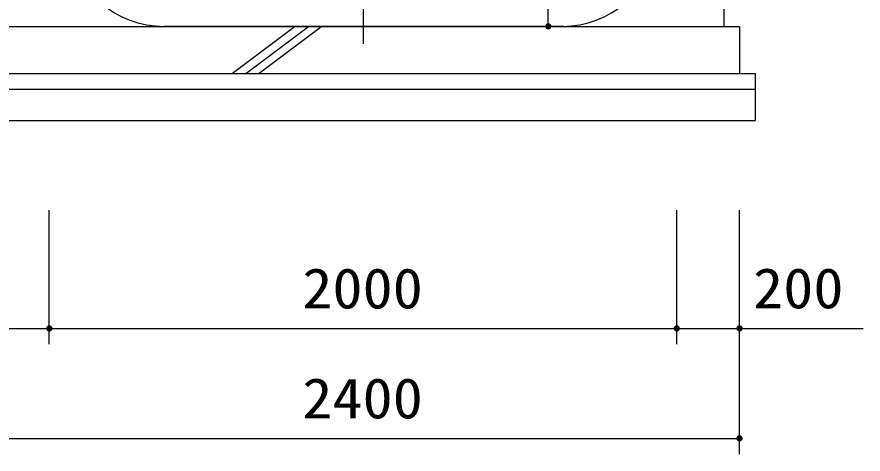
# Model space of a CAD drawing. Units: millimetres, scale not verified. Extents: x -14850 to 14850, y -10500 to 10500.
# Drawn here: x -1151 to 1546, y -6460 to -5068 of the extents above; entities that cross this region are included whole.
import ezdxf
from ezdxf.enums import TextEntityAlignment as Align

# ---------------------------------------------------------------- set-up
doc = ezdxf.new("R2010")
doc.units = ezdxf.units.MM
doc.header["$LTSCALE"] = 50
doc.linetypes.add('LONG_DASHED1', pattern=[7, 6, -1])
for name, color, linetype, lineweight in [('0-0_製作', 5, 'Continuous', 25), ('0-1_躯体', 3, 'Continuous', 25), ('0-2_機器', 3, 'Continuous', 25)]:
    doc.layers.add(name, color=color, linetype=linetype, lineweight=lineweight)
doc.styles.add('ＭＳ ゴシック', font='')
doc.styles.get('ＭＳ ゴシック').set_extended_font_data('MS Gothic')

msp = doc.modelspace()

# ---------------------------------------------------------------- linework, layer by layer
at = {"layer": '0-0_製作', "color": 2}
for p, q in [((542.93, -5097.99), (542.93, -3447.99)), ((592.93, -5097.99), (319.65, -5097.99)), ((-1047.47, -6109.59), (-1047.47, -5682.81)), ((952.54, -6109.59), (952.54, -5682.81)), ((1152.54, -6109.59), (1152.54, -5682.81)), ((-1247.46, -6059.59), (-1047.47, -6059.59)), ((-1047.47, -6059.59), (952.54, -6059.59)), ((952.54, -6059.59), (1152.54, -6059.59)), ((1152.54, -6459.59), (1152.54, -6059.59)), ((1152.54, -6059.59), (1546.31, -6059.59)), ((-1247.46, -6409.59), (1152.54, -6409.59))]:
    msp.add_line(p, q, dxfattribs=at)
at = {"layer": '0-0_製作'}
for points in [[(532.93, -5097.99), (542.93, -5087.99), (542.93, -5097.99)], [(532.95, -5097.36), (542.93, -5087.99), (532.93, -5097.99)], [(533.11, -5096.11), (542.93, -5087.99), (532.95, -5097.36)], [(533.42, -5094.9), (542.93, -5087.99), (533.11, -5096.11)], [(533.88, -5093.73), (542.93, -5087.99), (533.42, -5094.9)], [(534.49, -5092.63), (542.93, -5087.99), (533.88, -5093.73)], [(535.22, -5091.61), (542.93, -5087.99), (534.49, -5092.63)], [(536.08, -5090.7), (542.93, -5087.99), (535.22, -5091.61)], [(537.05, -5089.9), (542.93, -5087.99), (536.08, -5090.7)], [(538.11, -5089.22), (542.93, -5087.99), (537.05, -5089.9)], [(539.25, -5088.69), (542.93, -5087.99), (538.11, -5089.22)], [(540.44, -5088.3), (542.93, -5087.99), (539.25, -5088.69)], [(541.68, -5088.07), (542.93, -5087.99), (540.44, -5088.3)], [(542.93, -5087.99), (552.85, -5096.73), (542.93, -5097.99)], [(542.93, -5087.99), (552.62, -5095.5), (552.85, -5096.73)], [(542.93, -5087.99), (552.23, -5094.31), (552.62, -5095.5)], [(542.93, -5087.99), (551.69, -5093.17), (552.23, -5094.31)], [(542.93, -5087.99), (551.02, -5092.11), (551.69, -5093.17)], [(542.93, -5087.99), (550.22, -5091.14), (551.02, -5092.11)], [(542.93, -5087.99), (549.3, -5090.28), (550.22, -5091.14)], [(542.93, -5087.99), (548.29, -5089.54), (549.3, -5090.28)], [(542.93, -5087.99), (547.19, -5088.94), (548.29, -5089.54)], [(542.93, -5087.99), (546.02, -5088.48), (547.19, -5088.94)], [(542.93, -5087.99), (544.8, -5088.16), (546.02, -5088.48)], [(542.93, -5087.99), (543.56, -5088.01), (544.8, -5088.16)], [(542.93, -5097.99), (552.85, -5096.73), (552.93, -5097.99)], [(532.93, -5097.99), (542.93, -5097.99), (533.01, -5099.24)], [(533.01, -5099.24), (542.93, -5097.99), (533.24, -5100.47)], [(533.24, -5100.47), (542.93, -5097.99), (533.63, -5101.67)], [(533.63, -5101.67), (542.93, -5097.99), (534.17, -5102.8)], [(534.17, -5102.8), (542.93, -5097.99), (534.84, -5103.86)], [(534.84, -5103.86), (542.93, -5097.99), (535.64, -5104.83)], [(535.64, -5104.83), (542.93, -5097.99), (536.56, -5105.69)], [(536.56, -5105.69), (542.93, -5097.99), (537.57, -5106.43)], [(537.57, -5106.43), (542.93, -5097.99), (538.67, -5107.04)], [(538.67, -5107.04), (542.93, -5097.99), (539.84, -5107.5)], [(539.84, -5107.5), (542.93, -5097.99), (541.06, -5107.81)], [(541.06, -5107.81), (542.93, -5097.99), (542.3, -5107.97)], [(542.3, -5107.97), (542.93, -5097.99), (542.93, -5107.99)], [(542.93, -5097.99), (545.42, -5107.67), (542.93, -5107.99)], [(542.93, -5097.99), (546.61, -5107.28), (545.42, -5107.67)], [(542.93, -5097.99), (547.75, -5106.75), (546.61, -5107.28)], [(542.93, -5097.99), (548.81, -5106.08), (547.75, -5106.75)], [(542.93, -5097.99), (549.78, -5105.28), (548.81, -5106.08)], [(542.93, -5097.99), (550.63, -5104.36), (549.78, -5105.28)], [(542.93, -5097.99), (551.37, -5103.35), (550.63, -5104.36)], [(542.93, -5097.99), (551.98, -5102.24), (551.37, -5103.35)], [(542.93, -5097.99), (552.44, -5101.08), (551.98, -5102.24)], [(542.93, -5097.99), (552.75, -5099.86), (552.44, -5101.08)], [(542.93, -5097.99), (552.91, -5098.61), (552.75, -5099.86)], [(542.93, -5097.99), (552.93, -5097.99), (552.91, -5098.61)], [(542.93, -5107.99), (545.42, -5107.67), (544.18, -5107.91)], [(-1057.45, -6058.96), (-1047.47, -6059.59), (-1057.47, -6059.59)], [(-1057.47, -6059.59), (-1047.47, -6059.59), (-1057.39, -6060.84)], [(-1057.29, -6057.72), (-1047.47, -6059.59), (-1057.45, -6058.96)], [(-1057.39, -6060.84), (-1047.47, -6059.59), (-1057.15, -6062.08)], [(-1057.29, -6057.72), (-1047.47, -6049.59), (-1047.47, -6059.59)], [(-1056.98, -6056.5), (-1047.47, -6049.59), (-1057.29, -6057.72)], [(-1057.15, -6062.08), (-1047.47, -6059.59), (-1056.76, -6063.27)], [(-1056.51, -6055.33), (-1047.47, -6049.59), (-1056.98, -6056.5)], [(-1056.76, -6063.27), (-1047.47, -6059.59), (-1056.23, -6064.41)], [(-1055.91, -6054.23), (-1047.47, -6049.59), (-1056.51, -6055.33)], [(-1056.23, -6064.41), (-1047.47, -6059.59), (-1055.56, -6065.47)], [(-1055.17, -6053.22), (-1047.47, -6049.59), (-1055.91, -6054.23)], [(-1055.56, -6065.47), (-1047.47, -6059.59), (-1054.76, -6066.43)], [(-1054.31, -6052.3), (-1047.47, -6049.59), (-1055.17, -6053.22)], [(-1054.76, -6066.43), (-1047.47, -6059.59), (-1053.84, -6067.29)], [(-1053.34, -6051.5), (-1047.47, -6049.59), (-1054.31, -6052.3)], [(-1053.84, -6067.29), (-1047.47, -6059.59), (-1052.82, -6068.03)], [(-1052.28, -6050.83), (-1047.47, -6049.59), (-1053.34, -6051.5)], [(-1052.82, -6068.03), (-1047.47, -6059.59), (-1051.72, -6068.64)], [(-1051.15, -6050.29), (-1047.47, -6049.59), (-1052.28, -6050.83)], [(-1051.72, -6068.64), (-1047.47, -6059.59), (-1047.47, -6069.59)], [(-1049.95, -6049.9), (-1047.47, -6049.59), (-1051.15, -6050.29)], [(-1048.72, -6049.67), (-1047.47, -6049.59), (-1049.95, -6049.9)], [(-1047.47, -6049.59), (-1037.47, -6059.59), (-1047.47, -6059.59)], [(-1047.47, -6049.59), (-1037.54, -6058.34), (-1037.47, -6059.59)], [(-1047.47, -6049.59), (-1037.78, -6057.1), (-1037.54, -6058.34)], [(-1047.47, -6049.59), (-1038.17, -6055.91), (-1037.78, -6057.1)], [(-1047.47, -6049.59), (-1038.7, -6054.77), (-1038.17, -6055.91)], [(-1047.47, -6049.59), (-1039.38, -6053.71), (-1038.7, -6054.77)], [(-1047.47, -6049.59), (-1040.18, -6052.74), (-1039.38, -6053.71)], [(-1047.47, -6049.59), (-1041.09, -6051.88), (-1040.18, -6052.74)], [(-1047.47, -6049.59), (-1042.11, -6051.15), (-1041.09, -6051.88)], [(-1047.47, -6049.59), (-1043.21, -6050.54), (-1042.11, -6051.15)], [(-1047.47, -6049.59), (-1044.38, -6050.08), (-1043.21, -6050.54)], [(-1046.84, -6049.61), (-1044.38, -6050.08), (-1047.47, -6049.59)], [(-1047.47, -6059.59), (-1046.21, -6069.51), (-1047.47, -6069.59)], [(-1047.47, -6059.59), (-1044.98, -6069.28), (-1046.21, -6069.51)], [(-1047.47, -6059.59), (-1043.78, -6068.89), (-1044.98, -6069.28)], [(-1047.47, -6059.59), (-1042.65, -6068.35), (-1043.78, -6068.89)], [(-1047.47, -6059.59), (-1041.59, -6067.68), (-1042.65, -6068.35)], [(-1047.47, -6059.59), (-1040.62, -6066.88), (-1041.59, -6067.68)], [(-1047.47, -6059.59), (-1039.76, -6065.96), (-1040.62, -6066.88)], [(-1047.47, -6059.59), (-1039.02, -6064.95), (-1039.76, -6065.96)], [(-1047.47, -6059.59), (-1038.42, -6063.85), (-1039.02, -6064.95)], [(-1047.47, -6059.59), (-1037.96, -6062.68), (-1038.42, -6063.85)], [(-1047.47, -6059.59), (-1037.64, -6061.46), (-1037.96, -6062.68)], [(-1047.47, -6059.59), (-1037.49, -6060.22), (-1037.64, -6061.46)], [(-1037.47, -6059.59), (-1037.49, -6060.22), (-1047.47, -6059.59)], [(-1046.84, -6049.61), (-1045.59, -6049.77), (-1044.38, -6050.08)], [(942.54, -6059.59), (952.54, -6049.59), (952.54, -6059.59)], [(942.56, -6058.96), (952.54, -6049.59), (942.54, -6059.59)], [(942.61, -6060.84), (942.54, -6059.59), (952.54, -6059.59)], [(942.71, -6057.72), (952.54, -6049.59), (942.56, -6058.96)], [(942.61, -6060.84), (952.54, -6059.59), (942.85, -6062.08)], [(943.03, -6056.5), (952.54, -6049.59), (942.71, -6057.72)], [(942.85, -6062.08), (952.54, -6059.59), (943.24, -6063.27)], [(943.49, -6055.33), (952.54, -6049.59), (943.03, -6056.5)], [(943.24, -6063.27), (952.54, -6059.59), (943.77, -6064.41)], [(944.09, -6054.23), (952.54, -6049.59), (943.49, -6055.33)], [(943.77, -6064.41), (952.54, -6059.59), (944.45, -6065.47)], [(944.83, -6053.22), (952.54, -6049.59), (944.09, -6054.23)], [(944.45, -6065.47), (952.54, -6059.59), (945.25, -6066.43)], [(945.69, -6052.3), (952.54, -6049.59), (944.83, -6053.22)], [(945.25, -6066.43), (952.54, -6059.59), (946.16, -6067.29)], [(946.66, -6051.5), (952.54, -6049.59), (945.69, -6052.3)], [(946.16, -6067.29), (952.54, -6059.59), (947.18, -6068.03)], [(947.72, -6050.83), (952.54, -6049.59), (946.66, -6051.5)], [(947.18, -6068.03), (952.54, -6059.59), (948.28, -6068.64)], [(948.85, -6050.29), (952.54, -6049.59), (947.72, -6050.83)], [(948.28, -6068.64), (952.54, -6059.59), (949.45, -6069.1)], [(950.05, -6049.9), (952.54, -6049.59), (948.85, -6050.29)], [(949.45, -6069.1), (952.54, -6059.59), (950.66, -6069.41)], [(950.05, -6049.9), (951.28, -6049.67), (952.54, -6049.59)], [(950.66, -6069.41), (952.54, -6059.59), (951.91, -6069.57)], [(951.91, -6069.57), (952.54, -6059.59), (952.54, -6069.59)], [(952.54, -6049.59), (962.22, -6057.1), (952.54, -6059.59)], [(952.54, -6049.59), (961.83, -6055.91), (962.22, -6057.1)], [(952.54, -6049.59), (961.3, -6054.77), (961.83, -6055.91)], [(952.54, -6049.59), (960.63, -6053.71), (961.3, -6054.77)], [(952.54, -6049.59), (959.83, -6052.74), (960.63, -6053.71)], [(952.54, -6049.59), (958.91, -6051.88), (959.83, -6052.74)], [(952.54, -6049.59), (957.89, -6051.15), (958.91, -6051.88)], [(952.54, -6049.59), (956.79, -6050.54), (957.89, -6051.15)], [(952.54, -6049.59), (955.63, -6050.08), (956.79, -6050.54)], [(952.54, -6049.59), (954.41, -6049.77), (955.63, -6050.08)], [(952.54, -6049.59), (953.16, -6049.61), (954.41, -6049.77)], [(952.54, -6059.59), (962.22, -6057.1), (962.46, -6058.34)], [(952.54, -6059.59), (962.46, -6058.34), (962.54, -6059.59)], [(952.54, -6059.59), (956.22, -6068.89), (952.54, -6069.59)], [(952.54, -6059.59), (957.35, -6068.35), (956.22, -6068.89)], [(952.54, -6059.59), (958.41, -6067.68), (957.35, -6068.35)], [(952.54, -6059.59), (959.38, -6066.88), (958.41, -6067.68)], [(952.54, -6059.59), (960.24, -6065.96), (959.38, -6066.88)], [(952.54, -6059.59), (960.98, -6064.95), (960.24, -6065.96)], [(952.54, -6059.59), (961.58, -6063.85), (960.98, -6064.95)], [(952.54, -6059.59), (962.05, -6062.68), (961.58, -6063.85)], [(952.54, -6059.59), (962.36, -6061.46), (962.05, -6062.68)], [(952.54, -6059.59), (962.52, -6060.22), (962.36, -6061.46)], [(952.54, -6059.59), (962.54, -6059.59), (962.52, -6060.22)], [(1142.54, -6059.59), (1152.54, -6049.59), (1152.54, -6059.59)], [(1142.55, -6058.96), (1152.54, -6049.59), (1142.54, -6059.59)], [(1142.61, -6060.84), (1142.54, -6059.59), (1152.54, -6059.59)], [(1142.71, -6057.72), (1152.54, -6049.59), (1142.55, -6058.96)], [(1142.61, -6060.84), (1152.54, -6059.59), (1142.85, -6062.08)], [(1143.02, -6056.5), (1152.54, -6049.59), (1142.71, -6057.72)], [(1142.85, -6062.08), (1152.54, -6059.59), (1143.24, -6063.27)], [(1143.49, -6055.33), (1152.54, -6049.59), (1143.02, -6056.5)], [(1143.24, -6063.27), (1152.54, -6059.59), (1143.77, -6064.41)], [(1144.09, -6054.23), (1152.54, -6049.59), (1143.49, -6055.33)], [(1143.77, -6064.41), (1152.54, -6059.59), (1144.44, -6065.47)], [(1144.83, -6053.22), (1152.54, -6049.59), (1144.09, -6054.23)], [(1144.44, -6065.47), (1152.54, -6059.59), (1145.25, -6066.43)], [(1145.69, -6052.3), (1152.54, -6049.59), (1144.83, -6053.22)], [(1145.25, -6066.43), (1152.54, -6059.59), (1146.16, -6067.29)], [(1146.66, -6051.5), (1152.54, -6049.59), (1145.69, -6052.3)], [(1146.16, -6067.29), (1152.54, -6059.59), (1147.18, -6068.03)], [(1147.72, -6050.83), (1152.54, -6049.59), (1146.66, -6051.5)], [(1147.18, -6068.03), (1152.54, -6059.59), (1148.28, -6068.64)], [(1148.85, -6050.29), (1152.54, -6049.59), (1147.72, -6050.83)], [(1148.28, -6068.64), (1152.54, -6059.59), (1149.44, -6069.1)], [(1150.05, -6049.9), (1152.54, -6049.59), (1148.85, -6050.29)], [(1149.44, -6069.1), (1152.54, -6059.59), (1150.66, -6069.41)], [(1150.05, -6049.9), (1151.28, -6049.67), (1152.54, -6049.59)], [(1150.66, -6069.41), (1152.54, -6059.59), (1151.91, -6069.57)], [(1151.91, -6069.57), (1152.54, -6059.59), (1152.54, -6069.59)], [(1152.54, -6049.59), (1162.22, -6057.1), (1152.54, -6059.59)], [(1152.54, -6049.59), (1161.83, -6055.91), (1162.22, -6057.1)], [(1152.54, -6049.59), (1161.3, -6054.77), (1161.83, -6055.91)], [(1152.54, -6049.59), (1160.63, -6053.71), (1161.3, -6054.77)], [(1152.54, -6049.59), (1159.82, -6052.74), (1160.63, -6053.71)], [(1152.54, -6049.59), (1158.91, -6051.88), (1159.82, -6052.74)], [(1152.54, -6049.59), (1157.89, -6051.15), (1158.91, -6051.88)], [(1152.54, -6049.59), (1156.79, -6050.54), (1157.89, -6051.15)], [(1152.54, -6049.59), (1155.63, -6050.08), (1156.79, -6050.54)], [(1152.54, -6049.59), (1154.41, -6049.77), (1155.63, -6050.08)], [(1152.54, -6049.59), (1153.16, -6049.61), (1154.41, -6049.77)], [(1152.54, -6059.59), (1162.22, -6057.1), (1162.46, -6058.34)], [(1152.54, -6059.59), (1162.46, -6058.34), (1162.54, -6059.59)], [(1152.54, -6059.59), (1156.22, -6068.89), (1152.54, -6069.59)], [(1152.54, -6059.59), (1157.35, -6068.35), (1156.22, -6068.89)], [(1152.54, -6059.59), (1158.41, -6067.68), (1157.35, -6068.35)], [(1152.54, -6059.59), (1159.38, -6066.88), (1158.41, -6067.68)], [(1152.54, -6059.59), (1160.24, -6065.96), (1159.38, -6066.88)], [(1152.54, -6059.59), (1160.98, -6064.95), (1160.24, -6065.96)], [(1152.54, -6059.59), (1161.58, -6063.85), (1160.98, -6064.95)], [(1152.54, -6059.59), (1162.05, -6062.68), (1161.58, -6063.85)], [(1152.54, -6059.59), (1162.36, -6061.46), (1162.05, -6062.68)], [(1152.54, -6059.59), (1162.52, -6060.22), (1162.36, -6061.46)], [(1152.54, -6059.59), (1162.54, -6059.59), (1162.52, -6060.22)], [(-1051.72, -6068.64), (-1047.47, -6069.59), (-1050.56, -6069.1)], [(-1050.56, -6069.1), (-1048.09, -6069.57), (-1049.34, -6069.41)], [(-1050.56, -6069.1), (-1047.47, -6069.59), (-1048.09, -6069.57)], [(952.54, -6069.59), (956.22, -6068.89), (955.02, -6069.28)], [(952.54, -6069.59), (955.02, -6069.28), (953.79, -6069.51)], [(1152.54, -6069.59), (1156.22, -6068.89), (1155.02, -6069.28)], [(1152.54, -6069.59), (1155.02, -6069.28), (1153.79, -6069.51)], [(1142.54, -6409.59), (1152.54, -6399.59), (1152.54, -6409.59)], [(1142.55, -6408.96), (1152.54, -6399.59), (1142.54, -6409.59)], [(1142.61, -6410.84), (1142.54, -6409.59), (1152.54, -6409.59)], [(1142.71, -6407.72), (1152.54, -6399.59), (1142.55, -6408.96)], [(1142.61, -6410.84), (1152.54, -6409.59), (1142.85, -6412.08)], [(1143.02, -6406.5), (1152.54, -6399.59), (1142.71, -6407.72)], [(1142.85, -6412.08), (1152.54, -6409.59), (1143.24, -6413.27)], [(1143.49, -6405.33), (1152.54, -6399.59), (1143.02, -6406.5)], [(1143.24, -6413.27), (1152.54, -6409.59), (1143.77, -6414.41)], [(1144.09, -6404.23), (1152.54, -6399.59), (1143.49, -6405.33)], [(1143.77, -6414.41), (1152.54, -6409.59), (1144.44, -6415.47)], [(1144.83, -6403.22), (1152.54, -6399.59), (1144.09, -6404.23)], [(1144.44, -6415.47), (1152.54, -6409.59), (1145.25, -6416.43)], [(1145.69, -6402.3), (1152.54, -6399.59), (1144.83, -6403.22)], [(1145.25, -6416.43), (1152.54, -6409.59), (1146.16, -6417.29)], [(1146.66, -6401.5), (1152.54, -6399.59), (1145.69, -6402.3)], [(1146.16, -6417.29), (1152.54, -6409.59), (1147.18, -6418.03)], [(1147.72, -6400.83), (1152.54, -6399.59), (1146.66, -6401.5)], [(1147.18, -6418.03), (1152.54, -6409.59), (1148.28, -6418.64)], [(1148.85, -6400.29), (1152.54, -6399.59), (1147.72, -6400.83)], [(1148.28, -6418.64), (1152.54, -6409.59), (1149.44, -6419.1)], [(1150.05, -6399.9), (1152.54, -6399.59), (1148.85, -6400.29)], [(1149.44, -6419.1), (1152.54, -6409.59), (1150.66, -6419.41)], [(1150.05, -6399.9), (1151.28, -6399.67), (1152.54, -6399.59)], [(1150.66, -6419.41), (1152.54, -6409.59), (1151.91, -6419.57)], [(1151.91, -6419.57), (1152.54, -6409.59), (1152.54, -6419.59)], [(1152.54, -6399.59), (1162.22, -6407.1), (1152.54, -6409.59)], [(1152.54, -6399.59), (1161.83, -6405.91), (1162.22, -6407.1)], [(1152.54, -6399.59), (1161.3, -6404.77), (1161.83, -6405.91)], [(1152.54, -6399.59), (1160.63, -6403.71), (1161.3, -6404.77)], [(1152.54, -6399.59), (1159.82, -6402.74), (1160.63, -6403.71)], [(1152.54, -6399.59), (1158.91, -6401.88), (1159.82, -6402.74)], [(1152.54, -6399.59), (1157.89, -6401.15), (1158.91, -6401.88)], [(1152.54, -6399.59), (1156.79, -6400.54), (1157.89, -6401.15)], [(1152.54, -6399.59), (1155.63, -6400.08), (1156.79, -6400.54)], [(1152.54, -6399.59), (1154.41, -6399.77), (1155.63, -6400.08)], [(1152.54, -6399.59), (1153.16, -6399.61), (1154.41, -6399.77)], [(1152.54, -6409.59), (1162.22, -6407.1), (1162.46, -6408.34)], [(1152.54, -6409.59), (1162.46, -6408.34), (1162.54, -6409.59)], [(1152.54, -6409.59), (1156.22, -6418.89), (1152.54, -6419.59)], [(1152.54, -6409.59), (1157.35, -6418.35), (1156.22, -6418.89)], [(1152.54, -6409.59), (1158.41, -6417.68), (1157.35, -6418.35)], [(1152.54, -6409.59), (1159.38, -6416.88), (1158.41, -6417.68)], [(1152.54, -6409.59), (1160.24, -6415.96), (1159.38, -6416.88)], [(1152.54, -6409.59), (1160.98, -6414.95), (1160.24, -6415.96)], [(1152.54, -6409.59), (1161.58, -6413.85), (1160.98, -6414.95)], [(1152.54, -6409.59), (1162.05, -6412.68), (1161.58, -6413.85)], [(1152.54, -6409.59), (1162.36, -6411.46), (1162.05, -6412.68)], [(1152.54, -6409.59), (1162.52, -6410.22), (1162.36, -6411.46)], [(1152.54, -6409.59), (1162.54, -6409.59), (1162.52, -6410.22)], [(1152.54, -6419.59), (1156.22, -6418.89), (1155.02, -6419.28)], [(1152.54, -6419.59), (1155.02, -6419.28), (1153.79, -6419.51)]]:
    msp.add_solid(points, dxfattribs=at)
at = {"layer": '0-1_躯体', "linetype": 'LONG_DASHED1'}
msp.add_line((-47.46, -2753.09), (-47.46, -5169.42), dxfattribs=at)
at = {"layer": '0-1_躯体', "color": 7}
msp.add_line((1102.53, -4556.06), (1102.53, -5097.99), dxfattribs=at)
at = {"layer": '0-1_躯体'}
msp.add_line((587.03, -5097.99), (-681.96, -5097.99), dxfattribs=at)
at = {"layer": '0-1_躯体', "color": 2}
for p, q in [((-263.91, -5097.99), (-463.91, -5247.99)), ((-421.49, -5247.99), (-221.49, -5097.99)), ((-179.06, -5097.99), (-379.06, -5247.99))]:
    msp.add_line(p, q, dxfattribs=at)
at = {"layer": '0-1_躯体'}
for centre, start, end in [((-681.96, -4787.99), 188.83086, 270), ((587.03, -4787.99), 270, 351.16913)]:
    msp.add_arc(centre, 310, start, end, dxfattribs=at)
at = {"layer": '0-2_機器', "color": 2}
for p, q in [((-1247.46, -5097.99), (1152.54, -5097.99)), ((1152.54, -5097.99), (1152.54, -5247.99)), ((-1297.46, -5247.99), (1202.53, -5247.99)), ((1202.53, -5247.99), (1202.53, -5397.99)), ((-1297.46, -5297.99), (1202.53, -5297.99))]:
    msp.add_line(p, q, dxfattribs=at)
msp.add_lwpolyline([(-1297.46, -5247.99), (-1297.46, -5397.99), (1202.53, -5397.99)], dxfattribs=at)

# ---------------------------------------------------------------- texts
at = {"layer": '0-0_製作', "color": 4, "style": 'ＭＳ ゴシック', "width": 1.1}
for s, p in [('2000', (-241.21, -6034.59)), ('200', (1195.7, -6034.22)), ('2400', (-241.21, -6384.59))]:
    msp.add_text(s, height=128.4, dxfattribs=at).set_placement(p, align=Align.BOTTOM_LEFT)

doc.saveas('drawing.dxf')
